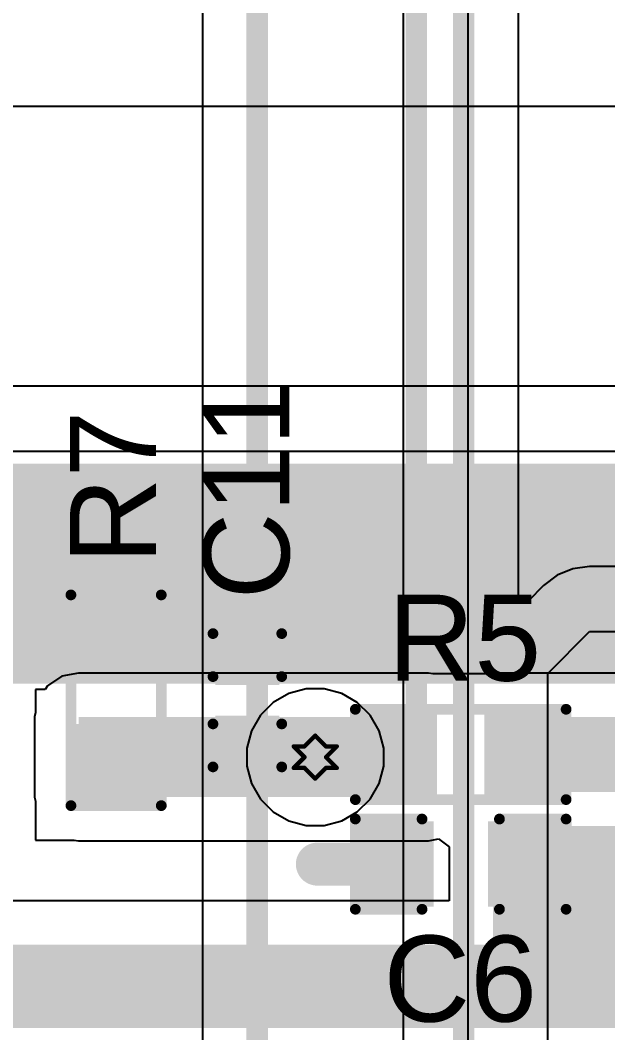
# Model space of a CAD drawing. Header units: inches. Extents: x -3 to 5437, y -3 to 5435.
# Drawn here: x 40.73 to 47.67, y 27.61 to 39.57 of the extents above; entities that cross this region are included whole.
import ezdxf

# ---------------------------------------------------------------- set-up
doc = ezdxf.new("R2010")
doc.units = ezdxf.units.IN
for name, color, linetype in [('Bottom Layer', 5, 'Continuous'), ('Bottom Solder', 6, 'Continuous'), ('Drill Drawing', 1, 'Continuous'), ('GND', 16, 'Continuous'), ('PWR', 76, 'Continuous'), ('Top Layer', 1, 'Continuous'), ('Top Overlay', 2, 'Continuous'), ('Top Paste', 8, 'Continuous'), ('Top Solder', 216, 'Continuous'), ('Via Holes', 16, 'Continuous')]:
    doc.layers.add(name, color=color, linetype=linetype)
doc.styles.add('Arial', font='', dxfattribs={"height": 0.2})
doc.styles.get('Arial').set_extended_font_data('Arial')

# ---------------------------------------------------------------- blocks, each defined once
blk = doc.blocks.new('RES_0603_242')
at = {"layer": 'Top Layer'}
for points in [[(-0.381, 0.4445), (-0.381, -0.4445), (-1.143, -0.4445), (-1.143, 0.4445)], [(1.143, 0.4445), (1.143, -0.4445), (0.381, -0.4445), (0.381, 0.4445)]]:
    blk.add_hatch(color=1, dxfattribs=at).paths.add_polyline_path(points)
at = {"layer": 'Top Paste'}
for points in [[(-0.381, 0.4445), (-0.381, -0.4445), (-1.143, -0.4445), (-1.143, 0.4445)], [(1.143, 0.4445), (1.143, -0.4445), (0.381, -0.4445), (0.381, 0.4445)]]:
    blk.add_hatch(color=8, dxfattribs=at).paths.add_polyline_path(points)
at = {"layer": 'Top Solder'}
for points in [[(-0.2794, 0.5461), (-0.2794, -0.5461), (-1.2446, -0.5461), (-1.2446, 0.5461)], [(1.2446, 0.5461), (1.2446, -0.5461), (0.2794, -0.5461), (0.2794, 0.5461)]]:
    blk.add_hatch(color=216, dxfattribs=at).paths.add_polyline_path(points)
at = {"layer": 'Top Overlay'}
for points in [[(-1.2446, 0.5334, 0.127, 0.127, 0), (1.2446, 0.5334, 0.127, 0.127, 0)], [(-1.2446, 0.5334, 0.127, 0.127, 0), (-1.2446, -0.5334, 0.127, 0.127, 0)], [(1.2446, 0.5334, 0.127, 0.127, 0), (1.2446, -0.5334, 0.127, 0.127, 0)], [(-1.2446, -0.5334, 0.127, 0.127, 0), (1.2446, -0.5334, 0.127, 0.127, 0)]]:
    blk.add_lwpolyline(points, format="xyseb", dxfattribs=at)
for points in [[(-1.27635, 0.5334, 0.0635, 0.0635, 1), (-1.21285, 0.5334, 0.0635, 0.0635, 1)], [(-1.27635, 0.5334, 0.0635, 0.0635, 1), (-1.21285, 0.5334, 0.0635, 0.0635, 1)], [(1.21285, 0.5334, 0.0635, 0.0635, 1), (1.27635, 0.5334, 0.0635, 0.0635, 1)], [(1.21285, 0.5334, 0.0635, 0.0635, 1), (1.27635, 0.5334, 0.0635, 0.0635, 1)], [(-1.27635, -0.5334, 0.0635, 0.0635, 1), (-1.21285, -0.5334, 0.0635, 0.0635, 1)], [(-1.27635, -0.5334, 0.0635, 0.0635, 1), (-1.21285, -0.5334, 0.0635, 0.0635, 1)], [(1.21285, -0.5334, 0.0635, 0.0635, 1), (1.27635, -0.5334, 0.0635, 0.0635, 1)], [(1.21285, -0.5334, 0.0635, 0.0635, 1), (1.27635, -0.5334, 0.0635, 0.0635, 1)]]:
    blk.add_lwpolyline(points, format="xyseb", close=True, dxfattribs=at)
blk = doc.blocks.new('RES_0603_243')
at = {"layer": 'Top Layer'}
for points in [[(-0.381, 0.4445), (-0.381, -0.4445), (-1.143, -0.4445), (-1.143, 0.4445)], [(1.143, 0.4445), (1.143, -0.4445), (0.381, -0.4445), (0.381, 0.4445)]]:
    blk.add_hatch(color=1, dxfattribs=at).paths.add_polyline_path(points)
at = {"layer": 'Top Paste'}
for points in [[(-0.381, 0.4445), (-0.381, -0.4445), (-1.143, -0.4445), (-1.143, 0.4445)], [(1.143, 0.4445), (1.143, -0.4445), (0.381, -0.4445), (0.381, 0.4445)]]:
    blk.add_hatch(color=8, dxfattribs=at).paths.add_polyline_path(points)
at = {"layer": 'Top Solder'}
for points in [[(-0.2794, 0.5461), (-0.2794, -0.5461), (-1.2446, -0.5461), (-1.2446, 0.5461)], [(1.2446, 0.5461), (1.2446, -0.5461), (0.2794, -0.5461), (0.2794, 0.5461)]]:
    blk.add_hatch(color=216, dxfattribs=at).paths.add_polyline_path(points)
at = {"layer": 'Top Overlay'}
for points in [[(1.2446, 0.5334, 0.127, 0.127, 0), (-1.2446, 0.5334, 0.127, 0.127, 0)], [(-1.2446, 0.5334, 0.127, 0.127, 0), (-1.2446, -0.5334, 0.127, 0.127, 0)], [(1.2446, 0.5334, 0.127, 0.127, 0), (1.2446, -0.5334, 0.127, 0.127, 0)], [(1.2446, -0.5334, 0.127, 0.127, 0), (-1.2446, -0.5334, 0.127, 0.127, 0)]]:
    blk.add_lwpolyline(points, format="xyseb", dxfattribs=at)
for points in [[(-1.27635, 0.5334, 0.0635, 0.0635, 1), (-1.21285, 0.5334, 0.0635, 0.0635, 1)], [(-1.27635, 0.5334, 0.0635, 0.0635, 1), (-1.21285, 0.5334, 0.0635, 0.0635, 1)], [(1.21285, 0.5334, 0.0635, 0.0635, 1), (1.27635, 0.5334, 0.0635, 0.0635, 1)], [(1.21285, 0.5334, 0.0635, 0.0635, 1), (1.27635, 0.5334, 0.0635, 0.0635, 1)], [(-1.27635, -0.5334, 0.0635, 0.0635, 1), (-1.21285, -0.5334, 0.0635, 0.0635, 1)], [(-1.27635, -0.5334, 0.0635, 0.0635, 1), (-1.21285, -0.5334, 0.0635, 0.0635, 1)], [(1.21285, -0.5334, 0.0635, 0.0635, 1), (1.27635, -0.5334, 0.0635, 0.0635, 1)], [(1.21285, -0.5334, 0.0635, 0.0635, 1), (1.27635, -0.5334, 0.0635, 0.0635, 1)]]:
    blk.add_lwpolyline(points, format="xyseb", close=True, dxfattribs=at)
blk = doc.blocks.new('C___0402_246')
at = {"layer": 'Top Layer'}
for points in [[(-0.699, -0.318), (-0.699, 0.318), (-0.241, 0.318), (-0.241, -0.318)], [(0.241, -0.318), (0.241, 0.318), (0.699, 0.318), (0.699, -0.318)]]:
    blk.add_hatch(color=1, dxfattribs=at).paths.add_polyline_path(points)
at = {"layer": 'Top Paste'}
for points in [[(-0.699, -0.318), (-0.699, 0.318), (-0.241, 0.318), (-0.241, -0.318)], [(0.241, -0.318), (0.241, 0.318), (0.699, 0.318), (0.699, -0.318)]]:
    blk.add_hatch(color=8, dxfattribs=at).paths.add_polyline_path(points)
at = {"layer": 'Top Solder'}
for points in [[(-0.758, -0.377), (-0.758, 0.377), (-0.181, 0.377), (-0.181, -0.377)], [(0.181, -0.377), (0.181, 0.377), (0.758, 0.377), (0.758, -0.377)]]:
    blk.add_hatch(color=216, dxfattribs=at).paths.add_polyline_path(points)
at = {"layer": 'Top Overlay'}
for points in [[(-0.787, 0.406, 0.127, 0.127, 0), (-0.279, 0.406, 0.127, 0.127, 0)], [(-0.787, 0.406, 0.127, 0.127, 0), (-0.787, -0.406, 0.127, 0.127, 0)], [(0.279, 0.406, 0.127, 0.127, 0), (0.787, 0.406, 0.127, 0.127, 0)], [(0.787, 0.406, 0.127, 0.127, 0), (0.787, -0.406, 0.127, 0.127, 0)], [(-0.787, -0.406, 0.127, 0.127, 0), (-0.279, -0.406, 0.127, 0.127, 0)], [(0.279, -0.406, 0.127, 0.127, 0), (0.787, -0.406, 0.127, 0.127, 0)]]:
    blk.add_lwpolyline(points, format="xyseb", dxfattribs=at)
for points in [[(-0.819, 0.406, 0.0635, 0.0635, 1), (-0.756, 0.406, 0.0635, 0.0635, 1)], [(-0.819, 0.406, 0.0635, 0.0635, 1), (-0.756, 0.406, 0.0635, 0.0635, 1)], [(-0.311, 0.406, 0.0635, 0.0635, 1), (-0.248, 0.406, 0.0635, 0.0635, 1)], [(0.248, 0.406, 0.0635, 0.0635, 1), (0.311, 0.406, 0.0635, 0.0635, 1)], [(0.756, 0.406, 0.0635, 0.0635, 1), (0.819, 0.406, 0.0635, 0.0635, 1)], [(0.756, 0.406, 0.0635, 0.0635, 1), (0.819, 0.406, 0.0635, 0.0635, 1)], [(-0.819, -0.406, 0.0635, 0.0635, 1), (-0.756, -0.406, 0.0635, 0.0635, 1)], [(-0.819, -0.406, 0.0635, 0.0635, 1), (-0.756, -0.406, 0.0635, 0.0635, 1)], [(-0.311, -0.406, 0.0635, 0.0635, 1), (-0.248, -0.406, 0.0635, 0.0635, 1)], [(0.248, -0.406, 0.0635, 0.0635, 1), (0.311, -0.406, 0.0635, 0.0635, 1)], [(0.756, -0.406, 0.0635, 0.0635, 1), (0.819, -0.406, 0.0635, 0.0635, 1)], [(0.756, -0.406, 0.0635, 0.0635, 1), (0.819, -0.406, 0.0635, 0.0635, 1)]]:
    blk.add_lwpolyline(points, format="xyseb", close=True, dxfattribs=at)
blk = doc.blocks.new('C__0603_247')
at = {"layer": 'Top Layer'}
for points in [[(-0.381, 0.445), (-0.381, -0.445), (-1.143, -0.445), (-1.143, 0.445)], [(1.143, 0.445), (1.143, -0.445), (0.381, -0.445), (0.381, 0.445)]]:
    blk.add_hatch(color=1, dxfattribs=at).paths.add_polyline_path(points)
at = {"layer": 'Top Paste'}
for points in [[(-0.381, 0.445), (-0.381, -0.445), (-1.143, -0.445), (-1.143, 0.445)], [(1.143, 0.445), (1.143, -0.445), (0.381, -0.445), (0.381, 0.445)]]:
    blk.add_hatch(color=8, dxfattribs=at).paths.add_polyline_path(points)
at = {"layer": 'Top Solder'}
for points in [[(-0.321, 0.504), (-0.321, -0.504), (-1.203, -0.504), (-1.203, 0.504)], [(1.203, 0.504), (1.203, -0.504), (0.321, -0.504), (0.321, 0.504)]]:
    blk.add_hatch(color=216, dxfattribs=at).paths.add_polyline_path(points)
at = {"layer": 'Top Overlay'}
for points in [[(-0.457, 0.533, 0.127, 0.127, 0), (-1.245, 0.533, 0.127, 0.127, 0)], [(-1.245, 0.533, 0.127, 0.127, 0), (-1.245, -0.533, 0.127, 0.127, 0)], [(1.245, 0.533, 0.127, 0.127, 0), (0.457, 0.533, 0.127, 0.127, 0)], [(1.245, 0.533, 0.127, 0.127, 0), (1.245, -0.533, 0.127, 0.127, 0)], [(-0.457, -0.533, 0.127, 0.127, 0), (-1.245, -0.533, 0.127, 0.127, 0)], [(1.245, -0.533, 0.127, 0.127, 0), (0.457, -0.533, 0.127, 0.127, 0)]]:
    blk.add_lwpolyline(points, format="xyseb", dxfattribs=at)
for points in [[(-1.276, 0.533, 0.0635, 0.0635, 1), (-1.213, 0.533, 0.0635, 0.0635, 1)], [(-1.276, 0.533, 0.0635, 0.0635, 1), (-1.213, 0.533, 0.0635, 0.0635, 1)], [(-0.489, 0.533, 0.0635, 0.0635, 1), (-0.425, 0.533, 0.0635, 0.0635, 1)], [(0.425, 0.533, 0.0635, 0.0635, 1), (0.489, 0.533, 0.0635, 0.0635, 1)], [(1.213, 0.533, 0.0635, 0.0635, 1), (1.276, 0.533, 0.0635, 0.0635, 1)], [(1.213, 0.533, 0.0635, 0.0635, 1), (1.276, 0.533, 0.0635, 0.0635, 1)], [(-1.276, -0.533, 0.0635, 0.0635, 1), (-1.213, -0.533, 0.0635, 0.0635, 1)], [(-1.276, -0.533, 0.0635, 0.0635, 1), (-1.213, -0.533, 0.0635, 0.0635, 1)], [(-0.489, -0.533, 0.0635, 0.0635, 1), (-0.425, -0.533, 0.0635, 0.0635, 1)], [(0.425, -0.533, 0.0635, 0.0635, 1), (0.489, -0.533, 0.0635, 0.0635, 1)], [(1.213, -0.533, 0.0635, 0.0635, 1), (1.276, -0.533, 0.0635, 0.0635, 1)], [(1.213, -0.533, 0.0635, 0.0635, 1), (1.276, -0.533, 0.0635, 0.0635, 1)]]:
    blk.add_lwpolyline(points, format="xyseb", close=True, dxfattribs=at)

msp = doc.modelspace()

# ---------------------------------------------------------------- hatches: boundary and pattern name
at = {"layer": 'Bottom Layer'}
h = msp.add_hatch(color=5, dxfattribs=at)
edge = h.paths.add_edge_path()
edge.add_arc((44.218, 30.862), 0.3, 0, 360)
at = {"layer": 'Bottom Solder'}
h = msp.add_hatch(color=6, dxfattribs=at)
edge = h.paths.add_edge_path()
edge.add_arc((44.218, 30.862), 0.15, 0, 360)
at = {"layer": 'GND'}
h = msp.add_hatch(color=16, dxfattribs=at)
edge = h.paths.add_edge_path()
edge.add_arc((44.218, 30.862), 0.3, 0, 360)
at = {"layer": 'PWR'}
h = msp.add_hatch(color=76, dxfattribs=at)
edge = h.paths.add_edge_path()
edge.add_arc((44.218, 30.862), 0.3, 0, 360)
at = {"layer": 'Top Layer'}
for points in [[(35.814, 31.729), (49.777, 31.729), (49.777, 34.329), (35.814, 34.329)], [(41.422, 30.391), (45.555, 30.391), (45.555, 31.338), (41.422, 31.338)], [(46.317, 30.449), (49.769, 30.449), (49.769, 31.338), (46.317, 31.338)], [(46.317, 27.661), (49.804, 27.661), (49.804, 30.05), (46.317, 30.05)], [(46.317, 27.661), (49.743, 27.661), (49.743, 30.043), (46.317, 30.043)], [(37.502, 27.661), (49.804, 27.661), (49.804, 28.645), (37.502, 28.645)]]:
    msp.add_hatch(color=1, dxfattribs=at).paths.add_polyline_path(points)
h = msp.add_hatch(color=1, dxfattribs=at)
edge = h.paths.add_edge_path()
edge.add_arc((44.218, 30.862), 0.3, 0, 360)
at = {"layer": 'Top Solder'}
h = msp.add_hatch(color=216, dxfattribs=at)
edge = h.paths.add_edge_path()
edge.add_arc((44.218, 30.862), 0.15, 0, 360)
at = {"layer": 'Via Holes'}
h = msp.add_hatch(color=7, dxfattribs=at)
edge = h.paths.add_edge_path()
edge.add_arc((44.218, 30.862), 0.15, 0, 360)

# ---------------------------------------------------------------- linework, layer by layer
at = {"layer": 'Bottom Layer'}
for p, q in [((42.885, 46.019), (42.885, 26.634)), ((46.618, 32.758), (46.618, 44.387)), ((47.259, 33.087), (47.073, 33.01)), ((47.458, 33.113), (47.259, 33.087)), ((60.518, 33.113), (47.458, 33.113)), ((47.073, 33.01), (46.914, 32.888)), ((46.914, 32.888), (46.735, 32.709)), ((46.735, 32.709), (46.618, 32.758)), ((46.965, 31.852), (47.458, 32.345)), ((47.458, 32.345), (60.518, 32.345)), ((46.965, 25.861), (46.965, 31.852))]:
    msp.add_line(p, q, dxfattribs=at)
for points in [[(43.532, 26.366, 0.254, 0.254, 0), (43.532, 46.019, 0.254, 0.254, 0)], [(45.412, 31.285, 0.254, 0.254, 0), (45.412, 44.914, 0.254, 0.254, 0)], [(45.97, 26.412, 0.254, 0.254, 0), (45.97, 44.723, 0.254, 0.254, 0)], [(44.988, 30.862, 0.254, 0.254, 0), (45.412, 31.285, 0.254, 0.254, 0)], [(44.218, 30.862, 0.254, 0.254, 0), (44.988, 30.862, 0.254, 0.254, 0)]]:
    msp.add_lwpolyline(points, format="xyseb", dxfattribs=at)
for points in [[(45.348, 31.285, 0.127, 0.127, 1), (45.475, 31.285, 0.127, 0.127, 1)], [(45.348, 31.285, 0.127, 0.127, 1), (45.475, 31.285, 0.127, 0.127, 1)], [(44.155, 30.862, 0.127, 0.127, 1), (44.282, 30.862, 0.127, 0.127, 1)], [(44.925, 30.862, 0.127, 0.127, 1), (45.052, 30.862, 0.127, 0.127, 1)], [(44.925, 30.862, 0.127, 0.127, 1), (45.052, 30.862, 0.127, 0.127, 1)]]:
    msp.add_lwpolyline(points, format="xyseb", close=True, dxfattribs=at)
at = {"layer": 'Drill Drawing'}
for points in [[(44.091, 30.989, 0.0508, 0.0508, 0), (44.218, 31.116, 0.0508, 0.0508, 0)], [(44.218, 31.116, 0.0508, 0.0508, 0), (44.345, 30.989, 0.0508, 0.0508, 0)], [(43.964, 30.989, 0.0508, 0.0508, 0), (44.091, 30.862, 0.0508, 0.0508, 0)], [(43.964, 30.989, 0.0508, 0.0508, 0), (44.091, 30.989, 0.0508, 0.0508, 0)], [(44.345, 30.989, 0.0508, 0.0508, 0), (44.472, 30.989, 0.0508, 0.0508, 0)], [(44.345, 30.862, 0.0508, 0.0508, 0), (44.472, 30.989, 0.0508, 0.0508, 0)], [(43.964, 30.735, 0.0508, 0.0508, 0), (44.091, 30.862, 0.0508, 0.0508, 0)], [(44.345, 30.862, 0.0508, 0.0508, 0), (44.472, 30.735, 0.0508, 0.0508, 0)], [(43.964, 30.735, 0.0508, 0.0508, 0), (44.091, 30.735, 0.0508, 0.0508, 0)], [(44.091, 30.735, 0.0508, 0.0508, 0), (44.218, 30.608, 0.0508, 0.0508, 0)], [(44.218, 30.608, 0.0508, 0.0508, 0), (44.345, 30.735, 0.0508, 0.0508, 0)], [(44.345, 30.735, 0.0508, 0.0508, 0), (44.472, 30.735, 0.0508, 0.0508, 0)]]:
    msp.add_lwpolyline(points, format="xyseb", dxfattribs=at)
for points in [[(44.205, 31.116, 0.0254, 0.0254, 1), (44.231, 31.116, 0.0254, 0.0254, 1)], [(44.205, 31.116, 0.0254, 0.0254, 1), (44.231, 31.116, 0.0254, 0.0254, 1)], [(43.951, 30.989, 0.0254, 0.0254, 1), (43.977, 30.989, 0.0254, 0.0254, 1)], [(43.951, 30.989, 0.0254, 0.0254, 1), (43.977, 30.989, 0.0254, 0.0254, 1)], [(44.078, 30.989, 0.0254, 0.0254, 1), (44.104, 30.989, 0.0254, 0.0254, 1)], [(44.078, 30.989, 0.0254, 0.0254, 1), (44.104, 30.989, 0.0254, 0.0254, 1)], [(44.332, 30.989, 0.0254, 0.0254, 1), (44.358, 30.989, 0.0254, 0.0254, 1)], [(44.332, 30.989, 0.0254, 0.0254, 1), (44.358, 30.989, 0.0254, 0.0254, 1)], [(44.459, 30.989, 0.0254, 0.0254, 1), (44.485, 30.989, 0.0254, 0.0254, 1)], [(44.459, 30.989, 0.0254, 0.0254, 1), (44.485, 30.989, 0.0254, 0.0254, 1)], [(44.078, 30.862, 0.0254, 0.0254, 1), (44.104, 30.862, 0.0254, 0.0254, 1)], [(44.078, 30.862, 0.0254, 0.0254, 1), (44.104, 30.862, 0.0254, 0.0254, 1)], [(44.332, 30.862, 0.0254, 0.0254, 1), (44.358, 30.862, 0.0254, 0.0254, 1)], [(44.332, 30.862, 0.0254, 0.0254, 1), (44.358, 30.862, 0.0254, 0.0254, 1)], [(43.951, 30.735, 0.0254, 0.0254, 1), (43.977, 30.735, 0.0254, 0.0254, 1)], [(43.951, 30.735, 0.0254, 0.0254, 1), (43.977, 30.735, 0.0254, 0.0254, 1)], [(44.078, 30.735, 0.0254, 0.0254, 1), (44.104, 30.735, 0.0254, 0.0254, 1)], [(44.078, 30.735, 0.0254, 0.0254, 1), (44.104, 30.735, 0.0254, 0.0254, 1)], [(44.332, 30.735, 0.0254, 0.0254, 1), (44.358, 30.735, 0.0254, 0.0254, 1)], [(44.332, 30.735, 0.0254, 0.0254, 1), (44.358, 30.735, 0.0254, 0.0254, 1)], [(44.459, 30.735, 0.0254, 0.0254, 1), (44.485, 30.735, 0.0254, 0.0254, 1)], [(44.459, 30.735, 0.0254, 0.0254, 1), (44.485, 30.735, 0.0254, 0.0254, 1)], [(44.205, 30.608, 0.0254, 0.0254, 1), (44.231, 30.608, 0.0254, 0.0254, 1)], [(44.205, 30.608, 0.0254, 0.0254, 1), (44.231, 30.608, 0.0254, 0.0254, 1)]]:
    msp.add_lwpolyline(points, format="xyseb", close=True, dxfattribs=at)
at = {"layer": 'GND'}
for p, q in [((43.906, 31.615), (43.722, 31.508)), ((44.112, 31.67), (43.906, 31.615)), ((44.324, 31.67), (44.112, 31.67)), ((44.53, 31.615), (44.324, 31.67)), ((44.714, 31.508), (44.53, 31.615)), ((43.722, 31.508), (43.571, 31.358)), ((44.865, 31.358), (44.714, 31.508)), ((43.571, 31.358), (43.465, 31.174)), ((44.971, 31.174), (44.865, 31.358)), ((43.465, 31.174), (43.41, 30.968)), ((45.026, 30.968), (44.971, 31.174)), ((43.41, 30.968), (43.41, 30.755)), ((45.026, 30.755), (45.026, 30.968)), ((43.41, 30.755), (43.465, 30.55)), ((44.971, 30.55), (45.026, 30.755)), ((43.465, 30.55), (43.571, 30.366)), ((44.865, 30.366), (44.971, 30.55)), ((43.571, 30.366), (43.722, 30.215)), ((44.714, 30.215), (44.865, 30.366)), ((43.722, 30.215), (43.906, 30.109)), ((44.53, 30.109), (44.714, 30.215)), ((43.906, 30.109), (44.112, 30.054)), ((44.112, 30.054), (44.324, 30.054)), ((44.324, 30.054), (44.53, 30.109))]:
    msp.add_line(p, q, dxfattribs=at)
at = {"layer": 'PWR'}
for p, q in [((46.025, 25.118), (46.025, 53.188)), ((45.256, 52.869), (45.256, 26.118)), ((43.906, 31.615), (43.722, 31.508)), ((44.112, 31.67), (43.906, 31.615)), ((44.324, 31.67), (44.112, 31.67)), ((44.53, 31.615), (44.324, 31.67)), ((44.714, 31.508), (44.53, 31.615)), ((43.722, 31.508), (43.571, 31.358)), ((44.865, 31.358), (44.714, 31.508)), ((43.571, 31.358), (43.465, 31.174)), ((44.971, 31.174), (44.865, 31.358)), ((43.465, 31.174), (43.41, 30.968)), ((45.026, 30.968), (44.971, 31.174)), ((43.41, 30.968), (43.41, 30.755)), ((45.026, 30.755), (45.026, 30.968)), ((43.41, 30.755), (43.465, 30.55)), ((44.971, 30.55), (45.026, 30.755)), ((43.465, 30.55), (43.571, 30.366)), ((44.865, 30.366), (44.971, 30.55)), ((43.571, 30.366), (43.722, 30.215)), ((44.714, 30.215), (44.865, 30.366)), ((43.722, 30.215), (43.906, 30.109)), ((44.53, 30.109), (44.714, 30.215)), ((43.906, 30.109), (44.112, 30.054)), ((44.112, 30.054), (44.324, 30.054)), ((44.324, 30.054), (44.53, 30.109))]:
    msp.add_line(p, q, dxfattribs=at)
at = {"layer": 'Top Layer'}
for p, q in [((34.312, 38.553), (52.524, 38.553)), ((50.74, 35.245), (34.312, 35.245)), ((34.312, 34.477), (49.972, 34.477)), ((41.422, 31.856), (41.224, 31.817)), ((45.555, 31.856), (41.422, 31.856)), ((45.605, 31.846), (45.555, 31.856)), ((46.267, 31.846), (45.605, 31.846)), ((46.317, 31.856), (46.267, 31.846)), ((49.769, 31.856), (46.317, 31.856)), ((41.056, 31.704), (41.027, 31.661)), ((41.224, 31.817), (41.056, 31.704)), ((41.027, 31.661), (40.914, 31.661)), ((40.914, 31.661), (40.914, 31.388)), ((40.914, 31.388), (40.904, 31.338)), ((40.904, 31.338), (40.904, 30.391)), ((40.904, 30.391), (40.914, 30.341)), ((40.914, 30.341), (40.914, 29.883)), ((40.914, 29.883), (41.372, 29.883)), ((41.372, 29.883), (41.422, 29.873)), ((41.422, 29.873), (45.555, 29.873)), ((45.555, 29.873), (45.672, 29.897)), ((45.672, 29.897), (45.799, 29.802)), ((45.799, 29.802), (45.799, 29.802)), ((45.799, 29.802), (45.799, 29.163)), ((45.799, 29.163), (39.609, 29.163))]:
    msp.add_line(p, q, dxfattribs=at)
msp.add_lwpolyline([(44.243, 29.598, 0.508, 0.508, 0), (45.174, 29.598, 0.508, 0.508, 0)], format="xyseb", dxfattribs=at)
for points in [[(44.116, 29.598, 0.254, 0.254, 1), (44.37, 29.598, 0.254, 0.254, 1)], [(45.047, 29.598, 0.254, 0.254, 1), (45.301, 29.598, 0.254, 0.254, 1)]]:
    msp.add_lwpolyline(points, format="xyseb", close=True, dxfattribs=at)

# ---------------------------------------------------------------- block references
for name, p, rotation in [('RES_0603_242', (41.866, 31.534), 90), ('C___0402_246', (43.416, 31.534), 90), ('RES_0603_243', (45.936, 30.894), 180), ('C__0603_247', (45.936, 29.598), 180)]:
    msp.add_blockref(name, p, dxfattribs=dict(rotation=rotation))

# ---------------------------------------------------------------- texts
at = {"layer": 'Top Overlay', "style": 'Arial'}
for s, p in [('C11', (43.911, 32.726)), ('R7', (42.338, 33.14))]:
    msp.add_text(s, height=1.016, rotation=90, dxfattribs=at).set_placement(p)
for s, p in [('R5', (45.073, 31.765)), ('C6', (45.023, 27.738))]:
    msp.add_text(s, height=1.016, dxfattribs=at).set_placement(p)

doc.saveas('drawing.dxf')
